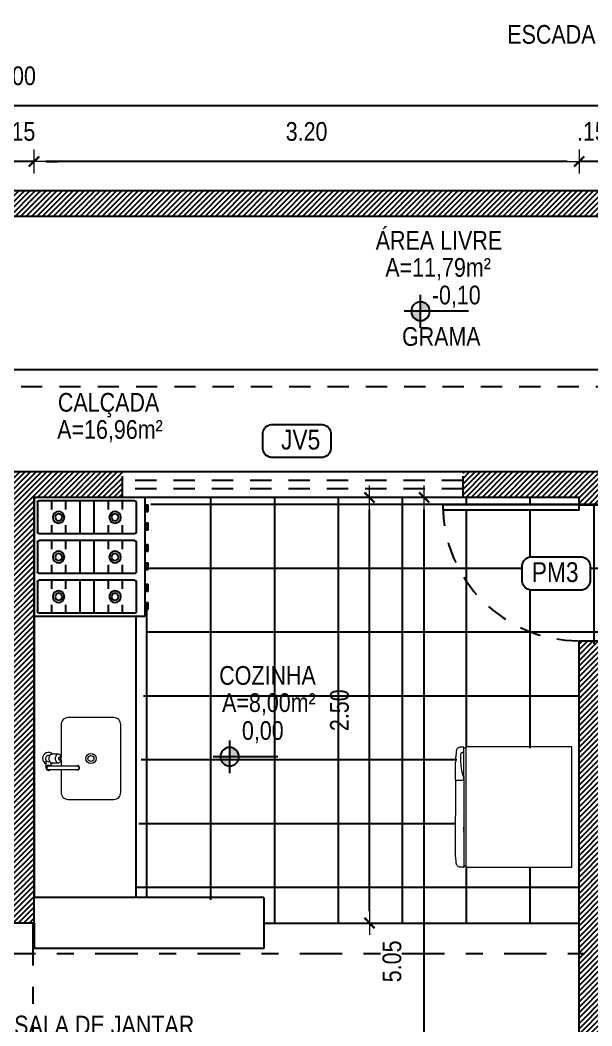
# Model space of a CAD drawing. Extents: x -178 to 151, y -135 to 745.
# Drawn here: x 121.17 to 124.52, y 705.69 to 711.59 of the extents above; entities that cross this region are included whole.
import ezdxf
from ezdxf.enums import TextEntityAlignment as Align

# ---------------------------------------------------------------- set-up
doc = ezdxf.new("R2010")
doc.units = 0
doc.header["$MEASUREMENT"] = 0
doc.header["$PDSIZE"] = -5
for name, pattern in [('CONTINU', [0]), ('DASHDOT2', [0.5, 0.25, -0.125, 0, -0.125]), ('HIDDEN2', [0.1875, 0.125, -0.0625])]:
    doc.linetypes.add(name, pattern=pattern)
doc.layers.get('0').update_dxf_attribs({"linetype": 'CONTINUOUS'})
doc.layers.get('Defpoints').update_dxf_attribs({"linetype": 'CONTINUOUS'})
for name, color, linetype in [('a-pem-m', 6, 'CONTINUOUS'), ('AR-ALV', 5, 'CONTINUOUS'), ('COTA', 7, 'CONTINUOUS'), ('COZINHA', 6, 'CONTINUOUS'), ('DIVERSOS', 1, 'CONTINUOUS'), ('E-hatch', 8, 'CONTINUOUS'), ('E-txt-g', 3, 'CONTINUOUS'), ('Layer1', 7, 'CONTINUOUS'), ('LAYER7', 4, 'CONTINUOUS')]:
    doc.layers.add(name, color=color, linetype=linetype)
for name, color, linetype, lineweight in [('E-Lay-9', 9, 'CONTINUOUS', 9), ('E-Pen-C', 4, 'CONTINUOUS', 15), ('E-Pen-G', 3, 'CONTINUOUS', 30), ('E-Txt-W', 7, 'CONTINUOUS', 20)]:
    doc.layers.add(name, color=color, linetype=linetype, lineweight=lineweight)
doc.styles.add('F2', font='swissc.ttf')
doc.styles.add('REG60', font='romans.shx', dxfattribs={"width": 0.8, "height": 0.15})
doc.styles.add('REG80', font='romans.shx', dxfattribs={"width": 0.8, "height": 0.2})
doc.dimstyles.new('DIMENSION-1', dxfattribs={"dimtxt": 0.11, "dimasz": 0.07, "dimexe": 1, "dimexo": 0, "dimgap": 0.12, "dimtad": 1, "dimzin": 7, "dimdsep": 46, "dimtxsty": 'F2', "dimblk1": 'TRACO', "dimblk2": 'TRACO', "dimsah": 1, "dimcen": 1, "dimse1": 1, "dimse2": 1, "dimclrd": 256, "dimclre": 256, "dimclrt": 6, "dimadec": 0, "dimazin": 0, "dimtfac": 1, "dimtix": 1, "dimtmove": 2, "dimatfit": 3, "dimldrblk": 'TRACO', "dimfxl": 1, "dimtolj": 1, "dimtzin": 0, "dimarcsym": 0})

# ---------------------------------------------------------------- blocks, each defined once
blk = doc.blocks.new('TXT-AMB75')
at = {"layer": 'E-txt-g', "style": 'REG80', "width": 0.8, "flags": 8}
blk.add_attdef('TXT', text='', height=0.2, dxfattribs=at).set_placement((0.0055, 0.2964), align=Align.CENTER)
at = {"layer": 'E-Txt-W', "style": 'REG60', "width": 0.8, "flags": 8}
blk.add_attdef('TXT', text='', height=0.15, dxfattribs=at).set_placement((0.0055, 0.0271), align=Align.CENTER)
blk = doc.blocks.new('TRACO')
at = {"layer": 'E-Pen-C'}
for p, q in [((0, 1), (0, -1)), ((-1, 0), (1, 0))]:
    blk.add_line(p, q, dxfattribs=at)
at = {"layer": 'E-Pen-G'}
blk.add_line((-0.424, -0.424), (0.424, 0.424), dxfattribs=at)
blk = doc.blocks.new('*D464')
at = {"linetype": 'Continuous', "lineweight": -2}
for p, q in [((124.3783, 710.7629), (124.3083, 710.7629)), ((124.5983, 710.7629), (124.4483, 710.7629)), ((124.6683, 710.7629), (124.7383, 710.7629))]:
    blk.add_line(p, q, dxfattribs=at)
at = {"layer": 'Defpoints', "color": 0, "linetype": 'Continuous'}
for p in [(124.4483, 710.7629), (124.5983, 708.94), (124.4483, 708.79)]:
    blk.add_point(p, dxfattribs=at)
at = {"linetype": 'Continuous', "lineweight": -2, "xscale": 0.07, "yscale": 0.07, "zscale": 0.07}
blk.add_blockref('TRACO', (124.4483, 710.7629), dxfattribs=at)
at = {"linetype": 'Continuous', "lineweight": -2, "xscale": 0.07, "yscale": 0.07, "zscale": 0.07, "rotation": 180}
blk.add_blockref('TRACO', (124.5983, 710.7629), dxfattribs=at)
at = {"color": 6, "linetype": 'Continuous', "insert": (124.5233, 710.939), "char_height": 0.11, "attachment_point": 5, "style": 'F2'}
blk.add_mtext('\\A1;.15', dxfattribs=at)
blk = doc.blocks.new('*D465')
at = {"linetype": 'Continuous', "lineweight": -2}
blk.add_line((124.3783, 710.7629), (121.3183, 710.7629), dxfattribs=at)
at = {"layer": 'Defpoints', "color": 0, "linetype": 'Continuous'}
for p in [(121.2483, 710.7629), (121.2483, 708.79), (124.4483, 708.79)]:
    blk.add_point(p, dxfattribs=at)
at = {"linetype": 'Continuous', "lineweight": -2, "xscale": 0.07, "yscale": 0.07, "zscale": 0.07, "rotation": 180}
blk.add_blockref('TRACO', (121.2483, 710.7629), dxfattribs=at)
at = {"linetype": 'Continuous', "lineweight": -2, "xscale": 0.07, "yscale": 0.07, "zscale": 0.07}
blk.add_blockref('TRACO', (124.4483, 710.7629), dxfattribs=at)
at = {"color": 6, "linetype": 'Continuous', "insert": (122.8483, 710.939), "char_height": 0.11, "attachment_point": 5, "style": 'F2'}
blk.add_mtext('\\A1;3.20', dxfattribs=at)
blk = doc.blocks.new('*D466')
at = {"linetype": 'Continuous', "lineweight": -2}
for p, q in [((121.0183, 710.7629), (120.9483, 710.7629)), ((121.2483, 710.7629), (121.0883, 710.7629)), ((121.3183, 710.7629), (121.3883, 710.7629))]:
    blk.add_line(p, q, dxfattribs=at)
at = {"layer": 'Defpoints', "color": 0, "linetype": 'Continuous'}
for p in [(121.0883, 710.7629), (121.0883, 708.79), (121.2483, 708.79)]:
    blk.add_point(p, dxfattribs=at)
at = {"linetype": 'Continuous', "lineweight": -2, "xscale": 0.07, "yscale": 0.07, "zscale": 0.07}
blk.add_blockref('TRACO', (121.0883, 710.7629), dxfattribs=at)
at = {"linetype": 'Continuous', "lineweight": -2, "xscale": 0.07, "yscale": 0.07, "zscale": 0.07, "rotation": 180}
blk.add_blockref('TRACO', (121.2483, 710.7629), dxfattribs=at)
at = {"color": 6, "linetype": 'Continuous', "insert": (121.1683, 710.939), "char_height": 0.11, "attachment_point": 5, "style": 'F2'}
blk.add_mtext('\\A1;.15', dxfattribs=at)
blk = doc.blocks.new('Fogão03_6')
at = {"layer": 'a-pem-m', "color": 8}
for p, q in [((-0.35, -0.65), (-0.35, 0)), ((-0.35, 0), (0.35, 0)), ((-0.35, 0), (0.35, 0)), ((-0.35, -0.65), (-0.35, 0)), ((-0.33, -0.59), (-0.33, -0.03)), ((-0.33, -0.59), (-0.33, -0.03)), ((-0.32, -0.02), (-0.1467, -0.02)), ((-0.32, -0.02), (-0.1467, -0.02)), ((-0.1367, -0.59), (-0.1367, -0.03)), ((-0.1367, -0.59), (-0.1367, -0.03)), ((-0.0967, -0.59), (-0.0967, -0.03)), ((-0.0967, -0.59), (-0.0967, -0.03)), ((-0.0867, -0.02), (0.0867, -0.02)), ((-0.0867, -0.02), (0.0867, -0.02)), ((0.0967, -0.59), (0.0967, -0.03)), ((0.0967, -0.59), (0.0967, -0.03)), ((0.1367, -0.59), (0.1367, -0.03)), ((0.1367, -0.59), (0.1367, -0.03)), ((0.1467, -0.02), (0.32, -0.02)), ((0.1467, -0.02), (0.32, -0.02)), ((0.33, -0.59), (0.33, -0.03)), ((0.33, -0.59), (0.33, -0.03)), ((0.35, -0.65), (0.35, 0)), ((0.35, -0.65), (0.35, 0)), ((-0.33, -0.1029), (-0.28, -0.1029)), ((-0.33, -0.1029), (-0.28, -0.1029)), ((-0.1867, -0.1029), (-0.1367, -0.1029)), ((-0.1867, -0.1029), (-0.1367, -0.1029)), ((-0.0967, -0.1029), (-0.0467, -0.1029)), ((-0.0967, -0.1029), (-0.0467, -0.1029)), ((0.0467, -0.1029), (0.0967, -0.1029)), ((0.0467, -0.1029), (0.0967, -0.1029)), ((0.1367, -0.1029), (0.1867, -0.1029)), ((0.1367, -0.1029), (0.1867, -0.1029)), ((0.28, -0.1029), (0.33, -0.1029)), ((0.28, -0.1029), (0.33, -0.1029)), ((-0.33, -0.1857), (-0.28, -0.1857)), ((-0.33, -0.1857), (-0.28, -0.1857)), ((-0.1867, -0.1857), (-0.1367, -0.1857)), ((-0.1867, -0.1857), (-0.1367, -0.1857)), ((-0.0967, -0.1857), (-0.0467, -0.1857)), ((-0.0967, -0.1857), (-0.0467, -0.1857)), ((0.0467, -0.1857), (0.0967, -0.1857)), ((0.0467, -0.1857), (0.0967, -0.1857)), ((0.1367, -0.1857), (0.1867, -0.1857)), ((0.1367, -0.1857), (0.1867, -0.1857)), ((0.28, -0.1857), (0.33, -0.1857)), ((0.28, -0.1857), (0.33, -0.1857)), ((-0.33, -0.2686), (-0.1367, -0.2686)), ((-0.33, -0.2686), (-0.1367, -0.2686)), ((-0.0967, -0.2686), (0.0967, -0.2686)), ((-0.0967, -0.2686), (0.0967, -0.2686)), ((0.1367, -0.2686), (0.33, -0.2686)), ((0.1367, -0.2686), (0.33, -0.2686)), ((-0.33, -0.3514), (-0.1367, -0.3514)), ((-0.33, -0.3514), (-0.1367, -0.3514)), ((-0.0967, -0.3514), (0.0967, -0.3514)), ((-0.0967, -0.3514), (0.0967, -0.3514)), ((0.1367, -0.3514), (0.33, -0.3514)), ((0.1367, -0.3514), (0.33, -0.3514)), ((-0.33, -0.4343), (-0.28, -0.4343)), ((-0.33, -0.4343), (-0.28, -0.4343)), ((-0.1867, -0.4343), (-0.1367, -0.4343)), ((-0.1867, -0.4343), (-0.1367, -0.4343)), ((-0.0967, -0.4343), (-0.0467, -0.4343)), ((-0.0967, -0.4343), (-0.0467, -0.4343)), ((0.0467, -0.4343), (0.0967, -0.4343)), ((0.0467, -0.4343), (0.0967, -0.4343)), ((0.1367, -0.4343), (0.1867, -0.4343)), ((0.1367, -0.4343), (0.1867, -0.4343)), ((0.28, -0.4343), (0.33, -0.4343)), ((0.28, -0.4343), (0.33, -0.4343)), ((-0.33, -0.5171), (-0.28, -0.5171)), ((-0.33, -0.5171), (-0.28, -0.5171)), ((-0.1867, -0.5171), (-0.1367, -0.5171)), ((-0.1867, -0.5171), (-0.1367, -0.5171)), ((-0.0967, -0.5171), (-0.0467, -0.5171)), ((-0.0967, -0.5171), (-0.0467, -0.5171)), ((0.0467, -0.5171), (0.0967, -0.5171)), ((0.0467, -0.5171), (0.0967, -0.5171)), ((0.1367, -0.5171), (0.1867, -0.5171)), ((0.1367, -0.5171), (0.1867, -0.5171)), ((0.28, -0.5171), (0.33, -0.5171)), ((0.28, -0.5171), (0.33, -0.5171)), ((-0.32, -0.6), (-0.1467, -0.6)), ((-0.32, -0.6), (-0.1467, -0.6)), ((-0.0867, -0.6), (0.0867, -0.6)), ((-0.0867, -0.6), (0.0867, -0.6)), ((0.1467, -0.6), (0.32, -0.6)), ((0.1467, -0.6), (0.32, -0.6)), ((-0.35, -0.65), (0.35, -0.65)), ((-0.35, -0.65), (0.35, -0.65)), ((-0.3068, -0.65), (-0.3068, -0.67)), ((-0.3068, -0.65), (-0.3068, -0.67)), ((-0.2669, -0.66), (-0.3068, -0.66)), ((-0.2669, -0.66), (-0.3068, -0.66)), ((-0.2669, -0.67), (-0.3068, -0.67)), ((-0.2669, -0.67), (-0.3068, -0.67)), ((-0.2669, -0.65), (-0.2669, -0.67)), ((-0.2669, -0.65), (-0.2669, -0.67)), ((-0.1998, -0.65), (-0.1998, -0.67)), ((-0.1998, -0.65), (-0.1998, -0.67)), ((-0.1599, -0.66), (-0.1998, -0.66)), ((-0.1599, -0.66), (-0.1998, -0.66)), ((-0.1599, -0.67), (-0.1998, -0.67)), ((-0.1599, -0.67), (-0.1998, -0.67)), ((-0.1599, -0.65), (-0.1599, -0.67)), ((-0.1599, -0.65), (-0.1599, -0.67)), ((-0.0734, -0.65), (-0.0734, -0.67)), ((-0.0734, -0.65), (-0.0734, -0.67)), ((-0.0335, -0.66), (-0.0734, -0.66)), ((-0.0335, -0.66), (-0.0734, -0.66)), ((-0.0335, -0.67), (-0.0734, -0.67)), ((-0.0335, -0.67), (-0.0734, -0.67)), ((-0.0335, -0.65), (-0.0335, -0.67)), ((-0.0335, -0.65), (-0.0335, -0.67)), ((0.0335, -0.65), (0.0335, -0.67)), ((0.0335, -0.65), (0.0335, -0.67)), ((0.0734, -0.66), (0.0335, -0.66)), ((0.0734, -0.66), (0.0335, -0.66)), ((0.0734, -0.67), (0.0335, -0.67)), ((0.0734, -0.67), (0.0335, -0.67)), ((0.0734, -0.65), (0.0734, -0.67)), ((0.0734, -0.65), (0.0734, -0.67)), ((0.1599, -0.65), (0.1599, -0.67)), ((0.1599, -0.65), (0.1599, -0.67)), ((0.1998, -0.66), (0.1599, -0.66)), ((0.1998, -0.66), (0.1599, -0.66)), ((0.1998, -0.67), (0.1599, -0.67)), ((0.1998, -0.67), (0.1599, -0.67)), ((0.1998, -0.65), (0.1998, -0.67)), ((0.1998, -0.65), (0.1998, -0.67)), ((0.2669, -0.65), (0.2669, -0.67)), ((0.2669, -0.65), (0.2669, -0.67)), ((0.3067, -0.66), (0.2669, -0.66)), ((0.3067, -0.66), (0.2669, -0.66)), ((0.3067, -0.67), (0.2669, -0.67)), ((0.3067, -0.67), (0.2669, -0.67)), ((0.3067, -0.65), (0.3067, -0.67)), ((0.3067, -0.65), (0.3067, -0.67))]:
    blk.add_line(p, q, dxfattribs=at)
for centre, radius in [((-0.2333, -0.1443), 0.0341), ((-0.2333, -0.1443), 0.0341), ((0, -0.1443), 0.0341), ((0, -0.1443), 0.0341), ((0.2333, -0.1443), 0.0341), ((0.2333, -0.1443), 0.0341), ((-0.2333, -0.1443), 0.02), ((-0.2333, -0.1443), 0.02), ((0, -0.1443), 0.02), ((0, -0.1443), 0.02), ((0.2333, -0.1443), 0.02), ((0.2333, -0.1443), 0.02), ((-0.2333, -0.4757), 0.0341), ((-0.2333, -0.4757), 0.0341), ((-0.2333, -0.4757), 0.02), ((-0.2333, -0.4757), 0.02), ((0, -0.4757), 0.0341), ((0, -0.4757), 0.0341), ((0, -0.4757), 0.02), ((0, -0.4757), 0.02), ((0.2333, -0.4757), 0.0341), ((0.2333, -0.4757), 0.0341), ((0.2333, -0.4757), 0.02), ((0.2333, -0.4757), 0.02)]:
    blk.add_circle(centre, radius, dxfattribs=at)
for centre, start, end in [((-0.32, -0.03), 89.99946, 179.99964), ((-0.32, -0.03), 89.99946, 179.99964), ((-0.1467, -0.03), 359.99964, 89.99946), ((-0.1467, -0.03), 359.99964, 89.99946), ((-0.0867, -0.03), 89.99946, 179.99964), ((-0.0867, -0.03), 89.99946, 179.99964), ((0.0867, -0.03), 359.99964, 89.99946), ((0.0867, -0.03), 359.99964, 89.99946), ((0.1467, -0.03), 89.99946, 179.99964), ((0.1467, -0.03), 89.99946, 179.99964), ((0.32, -0.03), 359.99964, 89.99946), ((0.32, -0.03), 359.99964, 89.99946), ((-0.32, -0.59), 179.99964, 269.99946), ((-0.32, -0.59), 179.99964, 269.99946), ((-0.1467, -0.59), 269.99946, 359.99964), ((-0.1467, -0.59), 269.99946, 359.99964), ((-0.0867, -0.59), 179.99964, 269.99946), ((-0.0867, -0.59), 179.99964, 269.99946), ((0.0867, -0.59), 269.99946, 359.99964), ((0.0867, -0.59), 269.99946, 359.99964), ((0.1467, -0.59), 179.99964, 269.99946), ((0.1467, -0.59), 179.99964, 269.99946), ((0.32, -0.59), 269.99946, 359.99964), ((0.32, -0.59), 269.99946, 359.99964)]:
    blk.add_arc(centre, 0.01, start, end, dxfattribs=at)
blk = doc.blocks.new('Gelad-vs')
at = {"layer": 'E-Lay-9', "color": 8}
blk.add_line((-0.1988, 0.6175), (-0.1988, 0.6198), dxfattribs=at)
for points in [[(-0.7073, 0.5912), (-0.7069, 0.5951), (-0.7057, 0.5989), (-0.7042, 0.6024), (-0.7015, 0.6059), (-0.6984, 0.609), (-0.6949, 0.6109), (-0.6914, 0.6125), (-0.6876, 0.6136)], [(-0.7073, 0.5715), (-0.7073, 0.5912)], [(-0.6876, 0.6136), (-0.6841, 0.614), (-0.6806, 0.6144), (-0.6767, 0.6148), (-0.6733, 0.6152), (-0.6694, 0.6156), (-0.6659, 0.6159), (-0.662, 0.6163), (-0.6586, 0.6167), (-0.6551, 0.6171), (-0.6512, 0.6175), (-0.6477, 0.6179), (-0.6439, 0.6179), (-0.64, 0.6183), (-0.6365, 0.6186), (-0.6327, 0.619), (-0.6292, 0.6194), (-0.6257, 0.6194), (-0.6218, 0.6198), (-0.6183, 0.6198), (-0.6145, 0.6202)], [(-0.1988, 0.6198), (-0.6145, 0.6202)], [(-0.0027, 0.5715), (-0.0027, 0.5912), (-0.0031, 0.5951), (-0.0039, 0.5989), (-0.0058, 0.6024), (-0.0085, 0.6059), (-0.0112, 0.609), (-0.0147, 0.6109), (-0.0186, 0.6125), (-0.0224, 0.6136), (-0.0259, 0.614), (-0.0294, 0.6144), (-0.0333, 0.6148), (-0.0367, 0.6152), (-0.0406, 0.6156), (-0.0441, 0.6159), (-0.0476, 0.6163), (-0.0514, 0.6167), (-0.0549, 0.6171), (-0.0588, 0.6175), (-0.0623, 0.6179), (-0.0661, 0.6179), (-0.0696, 0.6183), (-0.0735, 0.6186), (-0.077, 0.619), (-0.0808, 0.6194), (-0.0843, 0.6194), (-0.0882, 0.6198), (-0.0917, 0.6198), (-0.0955, 0.6202), (-0.099, 0.6202), (-0.1029, 0.6206), (-0.1063, 0.6206), (-0.1102, 0.6206), (-0.1137, 0.621), (-0.1176, 0.621), (-0.121, 0.621), (-0.1249, 0.6214), (-0.1284, 0.6214), (-0.1323, 0.6214), (-0.1357, 0.6214), (-0.1396, 0.6214), (-0.1431, 0.6214), (-0.147, 0.6214), (-0.1504, 0.6214), (-0.1543, 0.6214), (-0.1578, 0.6214), (-0.1617, 0.6214), (-0.1651, 0.621), (-0.169, 0.621), (-0.1725, 0.621), (-0.1763, 0.6206), (-0.1798, 0.6206), (-0.1837, 0.6206), (-0.1872, 0.6202), (-0.1907, 0.6202), (-0.1945, 0.6198), (-0.1988, 0.6198)], [(-0.1988, 0.6159), (-0.1988, 0.6186)], [(-0.1988, 0.5695), (-0.1988, 0.6186), (-0.1988, 0.614)], [(-0.1988, 0.6175), (-0.1988, 0.6179)], [(-0.1988, 0.6167), (-0.1988, 0.6171)], [(-0.1988, 0.6159), (-0.1988, 0.6156), (-0.1988, 0.6156), (-0.1988, 0.6156), (-0.1988, 0.6156), (-0.1988, 0.6152), (-0.1988, 0.6152), (-0.1988, 0.6148), (-0.1988, 0.6148), (-0.1988, 0.6148), (-0.1988, 0.6144), (-0.1988, 0.614), (-0.1988, 0.6136), (-0.1988, 0.6136), (-0.1988, 0.6132), (-0.1988, 0.6128)], [(-0.1988, 0.6156), (-0.1988, 0.6159)], [(-0.1988, 0.6148), (-0.1988, 0.6156)], [(-0.1988, 0.614), (-0.1988, 0.6144)], [(-0.1988, 0.5695), (-0.1988, 0.614)], [(-0.1988, 0.6128), (-0.1988, 0.6128), (-0.1988, 0.6132)], [(-0.1988, 0.5707), (-0.1988, 0.6128)], [(-0.1988, 0.5695), (-0.71, 0.5695)], [(-0.71, -0.0613), (-0.71, 0.5572)], [(0, 0.5572), (-0.71, 0.5572)], [(-0.7073, 0.5711), (-0.7073, 0.5711), (-0.7073, 0.5711), (-0.7073, 0.5711), (-0.7073, 0.5711), (-0.7073, 0.5711), (-0.7073, 0.5711), (-0.7073, 0.5707), (-0.7069, 0.5699), (-0.7061, 0.5695), (-0.7057, 0.5695), (-0.7057, 0.5695), (-0.7057, 0.5695), (-0.7057, 0.5695), (-0.7057, 0.5695), (-0.7057, 0.5695)], [(-0.5012, 0.5695), (-0.7054, 0.5695)], [(-0.7015, 0.5572), (-0.7015, 0.5695)], [(-0.6791, 0.5695), (-0.6791, 0.5695), (-0.6791, 0.5695), (-0.6791, 0.5695), (-0.6791, 0.5695), (-0.6791, 0.5695), (-0.6791, 0.5695)], [(-0.5012, 0.5695), (-0.5, 0.5695), (-0.4989, 0.5695), (-0.4973, 0.5695), (-0.4969, 0.5695), (-0.4962, 0.5695)], [(-0.4989, 0.5695), (-0.5, 0.5695)], [(-0.4962, 0.5695), (-0.4962, 0.5695)], [(-0.4904, 0.5695), (-0.4904, 0.5695), (-0.4907, 0.5695), (-0.4907, 0.5695), (-0.4915, 0.5695), (-0.4919, 0.5695), (-0.4923, 0.5695), (-0.4927, 0.5695), (-0.4934, 0.5695), (-0.4942, 0.5695), (-0.495, 0.5695), (-0.4958, 0.5695), (-0.4962, 0.5695)], [(-0.4962, 0.5695), (-0.4962, 0.5695)], [(-0.4904, 0.5695), (-0.4737, 0.5695)], [(-0.4745, 0.5695), (-0.4904, 0.5695), (-0.4904, 0.5695), (-0.4904, 0.5695), (-0.4904, 0.5695), (-0.4904, 0.5695)], [(-0.2289, 0.5695), (-0.2289, 0.5695), (-0.2289, 0.5695), (-0.2289, 0.5695), (-0.2289, 0.5695), (-0.2289, 0.5695), (-0.2289, 0.5695), (-0.2289, 0.5695), (-0.2289, 0.5695), (-0.2289, 0.5695), (-0.2289, 0.5695), (-0.2289, 0.5695), (-0.2289, 0.5695), (-0.2289, 0.5695), (-0.2289, 0.5695), (-0.2289, 0.5695), (-0.2289, 0.5695), (-0.2289, 0.5695), (-0.2289, 0.5695), (-0.2289, 0.5695), (-0.2289, 0.5695)], [(-0.1988, 0.5722), (-0.1988, 0.5715)], [(-0.1988, 0.5695), (-0.1988, 0.5695), (-0.1988, 0.5695), (-0.1988, 0.5695), (-0.1988, 0.5707)], [(-0.1988, 0.5695), (-0.1988, 0.5707)], [(-0.1821, 0.5695), (-0.1988, 0.5695)], [(-0.198, 0.5695), (-0.198, 0.5695), (-0.198, 0.5695), (-0.198, 0.5695), (-0.198, 0.5695), (-0.198, 0.5695), (-0.198, 0.5695), (-0.198, 0.5695), (-0.198, 0.5695), (-0.198, 0.5695), (-0.198, 0.5695), (-0.198, 0.5695), (-0.198, 0.5695)], [(-0.198, 0.5695), (-0.1821, 0.5695), (-0.1821, 0.5695), (-0.1821, 0.5695), (-0.1821, 0.5695), (-0.1821, 0.5695)], [(-0.1821, 0.5695), (-0.1489, 0.5796), (-0.1149, 0.5858), (-0.0801, 0.5885), (-0.0456, 0.5873)], [(-0.1821, 0.5695), (-0.1818, 0.5695), (-0.1818, 0.5695), (-0.1814, 0.5695), (-0.181, 0.5695), (-0.1806, 0.5695), (-0.1802, 0.5695), (-0.1798, 0.5695), (-0.1791, 0.5695), (-0.1783, 0.5695), (-0.1775, 0.5695), (-0.1763, 0.5695), (-0.1763, 0.5695)], [(-0.1763, 0.5695), (-0.1763, 0.5695)], [(-0.1763, 0.5695), (-0.1763, 0.5695)], [(-0.1709, 0.5695), (-0.1725, 0.5695), (-0.1736, 0.5695), (-0.1752, 0.5695), (-0.1756, 0.5695), (-0.1763, 0.5695)], [(-0.1736, 0.5695), (-0.1725, 0.5695)], [(-0.1709, 0.5695), (-0.0046, 0.5695)], [(-0.0456, 0.5873), (-0.0433, 0.5869), (-0.0406, 0.5862), (-0.0383, 0.5846), (-0.0364, 0.5827), (-0.0348, 0.5808), (-0.0336, 0.5784), (-0.0329, 0.5757), (-0.0329, 0.5734)], [(-0.0329, 0.5715), (-0.0329, 0.5734)], [(-0.0329, 0.5715), (-0.0329, 0.5711), (-0.0325, 0.5711), (-0.0325, 0.5707), (-0.0325, 0.5707), (-0.0321, 0.5703), (-0.0321, 0.5703), (-0.0321, 0.5699), (-0.0317, 0.5699), (-0.0313, 0.5695), (-0.0313, 0.5695), (-0.0309, 0.5695), (-0.0309, 0.5695)], [(-0.0309, 0.5695), (-0.0309, 0.5695), (-0.0309, 0.5695), (-0.0309, 0.5695), (-0.0309, 0.5695), (-0.0309, 0.5695), (-0.0309, 0.5695), (-0.0309, 0.5695), (-0.0309, 0.5695)], [(-0.0085, 0.5572), (-0.0085, 0.5695)], [(-0.0046, 0.5695), (-0.0046, 0.5695), (-0.0046, 0.5695), (-0.0046, 0.5695), (-0.0046, 0.5695), (-0.0046, 0.5695), (-0.0046, 0.5695), (-0.0039, 0.5695), (-0.0035, 0.5699), (-0.0031, 0.5707), (-0.0031, 0.5711), (-0.0031, 0.5711), (-0.0031, 0.5711), (-0.0031, 0.5711), (-0.0031, 0.5711), (-0.0031, 0.5715)], [(0, -0.0613), (0, 0.5572)], [(0, -0.0613), (-0.71, -0.0613)]]:
    blk.add_lwpolyline(points, dxfattribs=at)
blk = doc.blocks.new('*D470')
at = {"linetype": 'Continuous', "lineweight": -2}
blk.add_line((134.6816, 711.0898), (109.8216, 711.0898), dxfattribs=at)
at = {"layer": 'Defpoints', "color": 0, "linetype": 'Continuous'}
for p in [(109.7516, 711.0898), (109.7516, 710.59), (134.7516, 710.59)]:
    blk.add_point(p, dxfattribs=at)
at = {"linetype": 'Continuous', "lineweight": -2, "xscale": 0.07, "yscale": 0.07, "zscale": 0.07, "rotation": 180}
blk.add_blockref('TRACO', (109.7516, 711.0898), dxfattribs=at)
at = {"linetype": 'Continuous', "lineweight": -2, "xscale": 0.07, "yscale": 0.07, "zscale": 0.07}
blk.add_blockref('TRACO', (134.7516, 711.0898), dxfattribs=at)
at = {"color": 6, "linetype": 'Continuous', "insert": (121.1016, 711.266), "char_height": 0.11, "attachment_point": 5, "style": 'F2'}
blk.add_mtext('\\A1;25.00', dxfattribs=at)
blk = doc.blocks.new('Cuba coz')
at = {"color": 8}
blk.add_line((7.5, -4.5), (7.5, -2.41), dxfattribs=at)
for points in [[(13.41, -6.5), (13.41, -20, 0.414214), (17.41, -24), (44.41, -24, 0.414214), (48.41, -20), (48.41, 20, 0.414214), (44.41, 24), (17.41, 24, 0.414214), (13.41, 20), (13.41, 0.74)], [(6.7, 1.75), (6, 1.75, 0.546464), (4.41, -0.73, -0.10784), (4.5, -1.15), (4.5, -5.5)], [(11.72, 2.5), (7.96, 2.5, 0.133256), (7.32, 2.33, 0.106756), (6.71, 1.77, 0.082828), (6.34, 0.99, 0.071352), (6.19, 0, 0.071352), (6.34, -0.99, 0.082828), (6.71, -1.77, 0.106756), (7.32, -2.33, 0.133256), (7.96, -2.5), (11.72, -2.5)], [(4.41, -0.73, 0.293273), (6, -1.75), (6.7, -1.75)], [(13.41, -1), (13.41, -4.5, 0.414214)]]:
    blk.add_lwpolyline(points, format="xyb", dxfattribs=at)
for points in [[(11.72, -2.5, 0.133256), (12.36, -2.33, 0.106756), (12.97, -1.77, 0.082828), (13.35, -0.99, 0.071352), (13.49, 0, 0.071352), (13.35, 0.99, 0.082828), (12.97, 1.77, 0.106756), (12.36, 2.33, 0.133256), (11.72, 2.5, 0.133256), (11.08, 2.33, 0.106756), (10.47, 1.77, 0.082828), (10.1, 0.99, 0.071352), (9.95, 0, 0.071352), (10.1, -0.99, 0.082828), (10.47, -1.77, 0.106756), (11.08, -2.33, 0.133256)], [(12.47, 0.75, 0.133256), (12.28, 0.7, 0.106756), (12.1, 0.53, 0.082828), (11.98, 0.3, 0.071352), (11.94, 0, 0.071352), (11.98, -0.3, 0.082828), (12.1, -0.53, 0.106756), (12.28, -0.7, 0.133256), (12.47, -0.75, 0.133256), (12.66, -0.7, 0.106756), (12.85, -0.53, 0.082828), (12.96, -0.3, 0.071352), (13, 0, 0.071352), (12.96, 0.3, 0.082828), (12.85, 0.53, 0.106756), (12.66, 0.7, 0.133256)], [(6, -6.5), (23, -6.5, 1), (23, -4.5), (6, -4.5, 1)]]:
    blk.add_lwpolyline(points, format="xyb", close=True, dxfattribs=at)
for radius in [3, 1.75]:
    blk.add_circle((30.91, 0), radius, dxfattribs=at)
for centre, radius, start, end in [((6, 0), 3.5, 45.58469, 244.62307), ((6, -5.5), 1.5, 41.81031, 318.18969), ((6, 0), 3.5, 295.37693, 314.41531), ((23, -5.5), 1.25, 233.1301, 126.8699)]:
    blk.add_arc(centre, radius, start, end, dxfattribs=at)
blk = doc.blocks.new('*D360')
at = {"linetype": 'Continuous', "lineweight": -2}
blk.add_line((123.5393, 703.81), (123.5393, 708.72), dxfattribs=at)
at = {"layer": 'Defpoints', "color": 0, "linetype": 'Continuous'}
for p in [(123.5393, 708.79), (124.1019, 708.79), (124.1019, 703.74)]:
    blk.add_point(p, dxfattribs=at)
at = {"linetype": 'Continuous', "lineweight": -2, "xscale": 0.07, "yscale": 0.07, "zscale": 0.07}
for p, rotation in [((123.5393, 708.79), 90), ((123.5393, 703.74), 270)]:
    blk.add_blockref('TRACO', p, dxfattribs=dict(at, rotation=rotation))
at = {"color": 6, "linetype": 'Continuous', "insert": (123.35, 706.0648), "char_height": 0.11, "attachment_point": 5, "rotation": 90, "style": 'F2'}
blk.add_mtext('\\A1;5.05', dxfattribs=at)
blk = doc.blocks.new('*D389')
at = {"linetype": 'Continuous', "lineweight": -2}
blk.add_line((123.2179, 706.36), (123.2179, 708.72), dxfattribs=at)
at = {"layer": 'Defpoints', "color": 0, "linetype": 'Continuous'}
for p in [(122.5983, 708.79), (123.2179, 708.79), (122.5983, 706.29)]:
    blk.add_point(p, dxfattribs=at)
at = {"linetype": 'Continuous', "lineweight": -2, "xscale": 0.07, "yscale": 0.07, "zscale": 0.07}
for p, rotation in [((123.2179, 708.79), 90), ((123.2179, 706.29), 270)]:
    blk.add_blockref('TRACO', p, dxfattribs=dict(at, rotation=rotation))
at = {"color": 6, "linetype": 'Continuous', "insert": (123.0418, 707.54), "char_height": 0.11, "attachment_point": 5, "rotation": 90, "style": 'F2'}
blk.add_mtext('\\A1;2.50', dxfattribs=at)
blk = doc.blocks.new('NIVEL')
at = {"layer": 'DIVERSOS'}
h = blk.add_hatch(color=7, dxfattribs=at)
h.paths.add_polyline_path([(0, 0.137, 0.414214), (-0.137, 0), (0, 0)])
h.paths.add_polyline_path([(0, 0), (0, -0.137, 0.414214), (0.137, 0)])
at = {"layer": 'DIVERSOS', "color": 7}
for p, q in [((0, 0.242), (0, -0.242)), ((0.709, 0), (-0.242, 0))]:
    blk.add_line(p, q, dxfattribs=at)
blk.add_circle((0, 0), 0.137, dxfattribs=at)

msp = doc.modelspace()

# ---------------------------------------------------------------- hatches: boundary and pattern name
h = msp.add_hatch()
h.set_pattern_fill('ANSI37,_O', color=8, scale=3, angle=45)
h.set_pattern_definition([(90, (64.5362, 0), (0.375, 6e-17), []), (7e-15, (64.5362, 0), (6e-17, -0.375), [])])
h.paths.add_polyline_path([(124.4483, 708.7471), (123.6483, 708.7471), (123.6483, 708.7171), (124.4483, 708.7171)], flags=16)
edge = h.paths.add_edge_path(flags=16)
edge.add_arc((124.172, 708.3822), 0.0592, 458.33262, 531.66738, ccw=False)
edge.add_line((124.1634, 708.4408), (124.4637, 708.4405))
edge.add_arc((124.4554, 708.3822), 0.0589, 368.39907, 441.9681, ccw=False)
edge.add_line((124.5137, 708.3908), (124.5137, 708.2961))
edge.add_arc((124.4548, 708.3047), 0.0595, 278.6118, 351.74152, ccw=False)
edge.add_line((124.4637, 708.2458), (124.1634, 708.2461))
edge.add_arc((124.172, 708.3047), 0.0592, 188.33262, 261.66738, ccw=False)
edge.add_line((124.1134, 708.2961), (124.1134, 708.3908))
edge = h.paths.add_edge_path(flags=16)
edge.add_line((122.5985, 707.3356), (122.9777, 707.3356))
edge = h.paths.add_edge_path(flags=16)
edge.add_arc((122.8813, 707.3356), 0.0548, 180, 540, ccw=False)
edge = h.paths.add_edge_path(flags=16)
edge.add_line((122.8813, 707.2393), (122.8813, 707.432))
h.paths.add_polyline_path([(123.0395, 707.6695), (122.4153, 707.6695), (122.4153, 707.8402), (123.0395, 707.8402)], flags=24)
h.paths.add_polyline_path([(123.0354, 707.4855), (122.4193, 707.4855), (122.4193, 707.6838), (123.0354, 707.6838)], flags=24)
edge = h.paths.add_edge_path()
edge.add_line((124.5983, 708.7471), (124.5983, 707.9193))
edge.add_line((124.5983, 707.9193), (124.4483, 707.9471))
edge.add_line((124.4483, 707.9471), (124.4483, 707.3146))
edge.add_line((124.4483, 707.3146), (123.7503, 707.3231))
edge.add_line((123.7503, 707.3231), (123.7205, 707.2083))
edge.add_line((123.7205, 707.2083), (123.7215, 706.9873))
edge.add_line((123.7215, 706.9873), (123.7213, 706.7803))
edge.add_line((123.7213, 706.7803), (123.7236, 706.68))
edge.add_line((123.7236, 706.68), (123.7576, 706.6119))
edge.add_line((123.7576, 706.6119), (124.4483, 706.6119))
edge.add_line((124.4483, 706.6119), (124.4483, 706.2936))
edge.add_line((124.4483, 706.2936), (122.5983, 706.29))
edge.add_line((122.5983, 706.29), (122.5983, 706.4145))
edge.add_line((122.5983, 706.4145), (121.8483, 706.4436))
edge.add_line((121.8483, 706.4436), (121.9346, 708.79))
edge.add_line((121.9346, 708.79), (124.4483, 708.79))
edge.add_line((124.4483, 708.79), (124.4483, 708.7536))
edge.add_line((124.4483, 708.7536), (124.5983, 708.7536))
edge.add_line((124.5983, 708.7536), (124.5983, 707.9193))
h.paths.add_polyline_path([(122.8476, 707.3217), (122.537, 707.3217), (122.537, 707.5195), (122.8476, 707.5195)], flags=24)
at = {"layer": 'E-hatch'}
h = msp.add_hatch(dxfattribs=at)
h.set_pattern_fill('ANSI31', color=256, scale=0.18, style=0)
h.paths.add_polyline_path([(110.2516, 707.09), (110.1016, 707.09), (110.1016, 706.1104), (110.2516, 706.1104)])
h.paths.add_polyline_path([(110.2516, 706.1104), (110.1016, 706.1104), (110.1016, 706.09), (110.2516, 706.09)])
h.paths.add_polyline_path([(127.6962, 710.59), (109.7516, 710.59), (109.7516, 710.44), (109.7516, 710.09), (110.2516, 710.09), (110.2516, 710.24), (109.9016, 710.24), (109.9016, 710.44), (110.2516, 710.44), (127.6962, 710.44)])
h.paths.add_polyline_path([(134.7516, 710.59), (127.6962, 710.59), (127.6962, 710.44), (134.6016, 710.44), (134.6016, 706.1104), (134.7516, 706.1104)])
h.paths.add_polyline_path([(134.7516, 706.1104), (134.6016, 706.1104), (134.6016, 703.74), (131.6006, 703.74), (131.6006, 704.84), (131.4506, 704.84), (131.4506, 703.74), (131.0058, 703.74), (128.3506, 703.74), (128.3506, 703.79), (128.2006, 703.79), (128.2006, 703.74), (127.6962, 703.74), (127.6962, 703.59), (134.7516, 703.59)])
h.paths.add_polyline_path([(131.6006, 707.59), (129.347, 707.59), (129.347, 708.94), (128.2963, 708.94), (128.2963, 708.79), (129.197, 708.79), (129.197, 708.39), (129.197, 707.59), (129.147, 707.59), (129.147, 707.44), (131.4506, 707.44), (131.4506, 706.9361), (131.4506, 706.64), (131.6006, 706.64)], flags=17)
h.paths.add_polyline_path([(128.3506, 707.44), (128.447, 707.44), (128.447, 707.59), (127.6962, 707.59), (127.6962, 707.44), (128.2006, 707.44), (128.2006, 706.9953), (128.2006, 706.1104), (128.3506, 706.1104)], flags=17)
h.paths.add_polyline_path([(127.6962, 707.59), (126.697, 707.59), (126.697, 708.79), (127.4963, 708.79), (127.4963, 708.94), (126.547, 708.94), (126.547, 707.59), (126.1983, 707.59), (126.1983, 707.44), (126.7925, 707.44), (127.6962, 707.44)])
h.paths.add_polyline_path([(128.3506, 706.1104), (128.2006, 706.1104), (128.2006, 704.79), (127.6962, 704.79), (127.6962, 704.64), (128.2006, 704.64), (128.2006, 704.59), (128.3506, 704.59)], flags=17)
h.paths.add_polyline_path([(127.6962, 704.79), (126.3504, 704.79), (125.5484, 704.79), (125.5484, 704.64), (127.6962, 704.64)], flags=16)
h.paths.add_polyline_path([(124.7484, 704.79), (124.5983, 704.79), (124.5983, 706.1104), (124.4483, 706.1104), (124.4483, 704.64), (124.7484, 704.64)])
h.paths.add_polyline_path([(124.5983, 707.44), (124.5983, 707.59), (124.5983, 707.9471), (124.4483, 707.9471), (124.4483, 706.1104), (124.5983, 706.1104)])
h.paths.add_polyline_path([(127.6962, 703.74), (120.2416, 703.74), (120.2416, 703.94), (120.0916, 703.94), (120.0916, 703.74), (117.5916, 703.74), (117.5916, 704.14), (117.5916, 704.19), (117.4416, 704.19), (117.4416, 703.74), (114.2416, 703.74), (114.2416, 704.1848), (114.2416, 704.49), (114.0916, 704.49), (114.0916, 703.74), (110.2516, 703.74), (110.2516, 704.74), (110.2516, 704.94), (110.2516, 705.29), (110.1016, 705.29), (109.7516, 705.29), (109.7516, 704.79), (110.1016, 704.79), (110.1016, 703.74), (109.7516, 703.74), (109.7516, 703.59), (127.6962, 703.59)])
h.paths.add_polyline_path([(110.1016, 704.94), (109.9016, 704.94), (109.9016, 705.14), (110.1016, 705.14)], flags=16)
h.paths.add_polyline_path([(120.2416, 705.09), (118.3416, 705.09), (118.3416, 704.94), (120.0916, 704.94), (120.0916, 704.74), (120.2416, 704.74)], flags=17)
h.paths.add_polyline_path([(117.5916, 705.8363), (117.4416, 705.8363), (117.4416, 704.89), (117.5916, 704.89), (117.5916, 704.94), (117.6416, 704.94), (117.6416, 705.09), (117.5916, 705.09)])
h.paths.add_polyline_path([(117.5916, 706.89), (117.5916, 707.3826), (117.5616, 707.3826), (117.4416, 707.3826), (117.4416, 706.89), (114.0916, 706.89), (114.0916, 705.99), (114.2416, 705.99), (114.2416, 706.74), (116.0919, 706.74), (117.4416, 706.74), (117.4416, 706.6363), (117.5916, 706.6363)])
h.paths.add_polyline_path([(118.34, 708.94), (117.4416, 708.94), (117.4416, 708.5822), (117.5916, 708.5822), (117.5916, 708.79), (118.34, 708.79)])
h.paths.add_polyline_path([(121.7668, 708.94), (120.34, 708.94), (120.34, 708.79), (121.0883, 708.79), (121.0883, 706.29), (121.0916, 706.29), (121.2483, 706.29), (121.2483, 708.79), (121.7668, 708.79)])
h.paths.add_polyline_path([(124.5983, 708.94), (123.7668, 708.94), (123.7668, 708.79), (124.4483, 708.79), (124.4483, 708.7471), (124.5983, 708.7471)])
h.paths.add_polyline_path([(127.7627, 703.59), (127.7627, 703.74), (127.5324, 703.74), (127.5324, 703.59)])
h.paths.add_polyline_path([(134.556, 704.0317), (134.7933, 704.0317), (134.7933, 704.2621), (134.556, 704.2621)])
h.paths.add_polyline_path([(127.7627, 707.3944), (127.7627, 707.6317), (127.5324, 707.6317), (127.5324, 707.3944)])
h.paths.add_polyline_path([(127.7627, 704.64), (127.7627, 704.79), (127.5324, 704.79), (127.5324, 704.64)])
h.paths.add_polyline_path([(113.1083, 703.5444), (113.1083, 703.7817), (112.8779, 703.7817), (112.8779, 703.5444)])
h.paths.add_polyline_path([(116.3506, 706.6944), (116.3506, 706.9317), (116.1203, 706.9317), (116.1203, 706.6944)], flags=17)

# ---------------------------------------------------------------- linework, layer by layer
at = {"color": 5, "linetype": 'Continuous'}
for p, q in [((134.7516, 710.59), (109.7516, 710.59)), ((134.6016, 710.44), (109.9016, 710.44)), ((124.5983, 708.94), (120.34, 708.94)), ((124.4483, 708.79), (121.2483, 708.79)), ((122.3961, 708.79), (121.2483, 708.79)), ((121.2483, 706.29), (121.2483, 708.79)), ((124.4483, 708.7171), (124.4483, 708.79)), ((124.4483, 708.7471), (124.5983, 708.7471)), ((124.4483, 707.9471), (124.5983, 707.9471)), ((124.4483, 704.64), (124.4483, 707.9471)), ((121.2483, 706.29), (121.0883, 706.29))]:
    msp.add_line(p, q, dxfattribs=at)
at = {"color": 8, "linetype": 'Continuous', "flags": 128}
msp.add_lwpolyline([(114.0916, 703.74), (114.0916, 703.59), (120.2416, 703.59), (120.2416, 704.94), (121.0916, 704.94), (121.0916, 703.59), (131.6006, 703.59), (131.6006, 707.59), (129.347, 707.59), (129.347, 708.94), (117.4416, 708.94), (117.4416, 706.89), (114.0916, 706.89), (114.0916, 703.74)], dxfattribs=at)
at = {"color": 8, "linetype": 'CONTINU'}
msp.add_lwpolyline([(121.8483, 706.4436), (121.8483, 708.09), (121.2483, 708.09), (121.2483, 706.44)], close=True, dxfattribs=at)
at = {"layer": 'AR-ALV', "color": 2, "linetype": 'DASHDOT2'}
msp.add_line((101.2078, 706.1104), (135.6356, 706.1104), dxfattribs=at)
at = {"layer": 'COTA', "color": 8, "linetype": 'Continuous'}
for p, q in [((129.947, 709.54), (116.8416, 709.54)), ((122.5983, 706.29), (124.4483, 706.29))]:
    msp.add_line(p, q, dxfattribs=at)
at = {"layer": 'COTA', "color": 8, "linetype": 'HIDDEN2'}
msp.add_line((126.247, 709.44), (116.9416, 709.44), dxfattribs=at)
at = {"layer": 'COTA', "color": 7, "linetype": 'HIDDEN2'}
for p, q in [((121.7668, 708.79), (121.7668, 708.94)), ((123.7668, 708.79), (123.7668, 708.94)), ((123.7668, 708.89), (121.7668, 708.89)), ((123.7668, 708.84), (121.7668, 708.84))]:
    msp.add_line(p, q, dxfattribs=at)
at = {"layer": 'COTA', "color": 6, "linetype": 'Continuous'}
for p, q in [((122.5983, 706.44), (121.2483, 706.44)), ((122.5983, 706.44), (122.5983, 706.14)), ((121.2483, 706.29), (121.2483, 706.14)), ((122.5983, 706.14), (121.2483, 706.14))]:
    msp.add_line(p, q, dxfattribs=at)
at = {"layer": 'COTA', "color": 8, "linetype": 'DASHDOT2'}
msp.add_line((121.2416, 706.29), (121.2416, 703.74), dxfattribs=at)
at = {"layer": 'COTA', "color": 4, "linetype": 'Continuous'}
for points in [[(122.5909, 709.1691, -0.331371), (122.6409, 709.2191), (122.9411, 709.2188, -0.332506), (122.9912, 709.1691), (122.9912, 709.0744, -0.330378), (122.9412, 709.0241), (122.6409, 709.0244, -0.331371), (122.5909, 709.0744)], [(124.1134, 708.3908, -0.331371), (124.1634, 708.4408), (124.4637, 708.4405, -0.332506), (124.5137, 708.3908), (124.5137, 708.2961, -0.330378), (124.4637, 708.2458), (124.1634, 708.2461, -0.331371), (124.1134, 708.2961)]]:
    msp.add_lwpolyline(points, format="xyb", close=True, dxfattribs=at)
at = {"layer": 'COTA', "color": 7, "linetype": 'Continuous'}
msp.add_lwpolyline([(124.4483, 708.7471), (123.6483, 708.7471), (123.6483, 708.7171), (124.4483, 708.7171)], close=True, dxfattribs=at)
at = {"layer": 'COTA', "color": 8, "linetype": 'HIDDEN2'}
msp.add_arc((124.4483, 708.7471), 0.8, 180, 270, dxfattribs=at)

# ---------------------------------------------------------------- block references
ref = msp.add_blockref('TXT-AMB75', (123.6225, 710.0293), dxfattribs=dict(xscale=-0.7290000000000001, yscale=0.7290000000000001, zscale=0.7290000000000001))
ref.add_attrib('TXT', 'ÁREA LIVRE', dxfattribs={"layer": 'E-txt-g', "color": 2, "height": 0.11, "style": 'F2'}).set_placement((123.6253, 710.2454), align=Align.CENTER)
ref.add_attrib('TXT', 'A=11,79m²', dxfattribs={"layer": 'E-Txt-W', "height": 0.11, "style": 'F2'}).set_placement((123.6206, 710.086), align=Align.CENTER)
ref = msp.add_blockref('TXT-AMB75', (121.696, 709.0776), dxfattribs=dict(xscale=-0.7290000000000001, yscale=0.7290000000000001, zscale=0.7290000000000001))
ref.add_attrib('TXT', 'CALÇADA', dxfattribs={"layer": 'E-txt-g', "color": 2, "height": 0.11, "style": 'F2'}).set_placement((121.686, 709.2937), align=Align.CENTER)
ref.add_attrib('TXT', 'A=16,96m²', dxfattribs={"layer": 'E-Txt-W', "height": 0.11, "style": 'F2'}).set_placement((121.6941, 709.1342), align=Align.CENTER)
ref = msp.add_blockref('TXT-AMB75', (122.629, 707.4732), dxfattribs=dict(xscale=-0.7290000000000001, yscale=0.7290000000000001, zscale=0.7290000000000001))
ref.add_attrib('TXT', 'COZINHA', dxfattribs={"layer": 'E-txt-g', "color": 2, "height": 0.11, "style": 'F2'}).set_placement((122.619, 707.6893), align=Align.CENTER)
ref.add_attrib('TXT', 'A=8,00m²', dxfattribs={"layer": 'E-Txt-W', "height": 0.11, "style": 'F2'}).set_placement((122.6271, 707.5299), align=Align.CENTER)
ref = msp.add_blockref('TXT-AMB75', (121.6682, 705.4197), dxfattribs=dict(xscale=-0.7290000000000001, yscale=0.7290000000000001, zscale=0.7290000000000001))
ref.add_attrib('TXT', 'SALA DE JANTAR', dxfattribs={"layer": 'E-txt-g', "color": 2, "height": 0.11, "style": 'F2'}).set_placement((121.6603, 705.6358), align=Align.CENTER)
ref.add_attrib('TXT', 'A=8,57m²', dxfattribs={"layer": 'E-Txt-W', "height": 0.11, "style": 'F2'}).set_placement((121.6663, 705.4763), align=Align.CENTER)
at = {"layer": 'COZINHA', "linetype": 'Continuous', "xscale": -1, "rotation": 90}
msp.add_blockref('Fogão03_6', (121.2483, 708.44), dxfattribs=at)
at = {"layer": 'E-Lay-9', "color": 8, "xscale": 0.01000000000021828, "yscale": 0.01000000000021828, "zscale": 0.01}
msp.add_blockref('Cuba coz', (121.2734, 707.2564, -6.3346), dxfattribs=at)
at = {"layer": 'E-Lay-9', "color": 8, "rotation": 90.00000000000001}
msp.add_blockref('Gelad-vs', (124.3415, 707.3258), dxfattribs=at)
at = {"layer": 'LAYER7', "color": 7, "linetype": 'Continuous', "xscale": -0.3985866620477118, "yscale": 0.3985866620477118, "zscale": 0.3985866620477118, "rotation": 180}
for p in [(123.5173, 709.8835), (122.3969, 707.2667)]:
    msp.add_blockref('NIVEL', p, dxfattribs=at)

# ---------------------------------------------------------------- texts
at = {"color": 6, "style": 'F2'}
msp.add_text("ESCADA DE ACESSO PARA À CAIXA D'ÁGUA", height=0.11, dxfattribs=at).set_placement((124.0268, 711.4551))
at = {"layer": 'Layer1', "color": 7, "linetype": 'Continuous', "style": 'F2'}
for s, p in [('-0,10', (123.584, 710.0339)), ('GRAMA', (123.409, 709.7902)), ('0,00', (122.4689, 707.4756))]:
    msp.add_text(s, height=0.10972, dxfattribs=at).set_placement(p, align=Align.TOP_LEFT)
at = {"layer": 'Layer1', "color": 4, "linetype": 'Continuous', "style": 'F2'}
for s, p in [('JV5', (122.6985, 709.1878, 1.712)), ('PM3', (124.1707, 708.4095, 1.712))]:
    msp.add_text(s, height=0.11659, dxfattribs=at).set_placement(p, align=Align.TOP_LEFT)

# ---------------------------------------------------------------- dimensions: what is measured, and where the dimension line sits
at = {"color": 2, "linetype": 'Continuous'}
dim = msp.add_linear_dim(base=(109.7516, 711.0898), p1=(134.7516, 710.59), p2=(109.7516, 710.59), angle=180, dimstyle='DIMENSION-1', dxfattribs=at)
dim.commit()
dim.dimension.update_dxf_attribs({"geometry": '*D470', "text_midpoint": (121.1016, 711.266), "dimtype": 160})
dim = msp.add_linear_dim(base=(121.0883, 710.7629), p1=(121.2483, 708.79), p2=(121.0883, 708.79), angle=180, text='.15', dimstyle='DIMENSION-1', dxfattribs=at)
dim.commit()
dim.dimension.update_dxf_attribs({"geometry": '*D466', "text_midpoint": (121.1683, 710.939)})
at = {"color": 5, "linetype": 'Continuous'}
for base, p1, p2, picture, middle in [((121.2483, 710.7629), (124.4483, 708.79), (121.2483, 708.79), '*D465', (122.8483, 710.939)), ((124.4483, 710.7629), (124.5983, 708.94), (124.4483, 708.79), '*D464', (124.5233, 710.939))]:
    dim = msp.add_linear_dim(base=base, p1=p1, p2=p2, angle=180, dimstyle='DIMENSION-1', dxfattribs=at)
    dim.commit()
    dim.dimension.update_dxf_attribs({"geometry": picture, "text_midpoint": middle})
at = {"color": 8, "linetype": 'Continuous'}
dim = msp.add_linear_dim(base=(123.2179, 708.79), p1=(122.5983, 706.29), p2=(122.5983, 708.79), angle=90, dimstyle='DIMENSION-1', override={"dimfxl": 0.15}, dxfattribs=at)
dim.commit()
dim.dimension.update_dxf_attribs({"geometry": '*D389', "text_midpoint": (123.0418, 707.54)})
dim = msp.add_linear_dim(base=(123.5393, 708.79), p1=(124.1019, 703.74), p2=(124.1019, 708.79), angle=90, dimstyle='DIMENSION-1', dxfattribs=at)
dim.commit()
dim.dimension.update_dxf_attribs({"geometry": '*D360', "text_midpoint": (123.35, 706.0648), "dimtype": 160})

doc.saveas('drawing.dxf')
